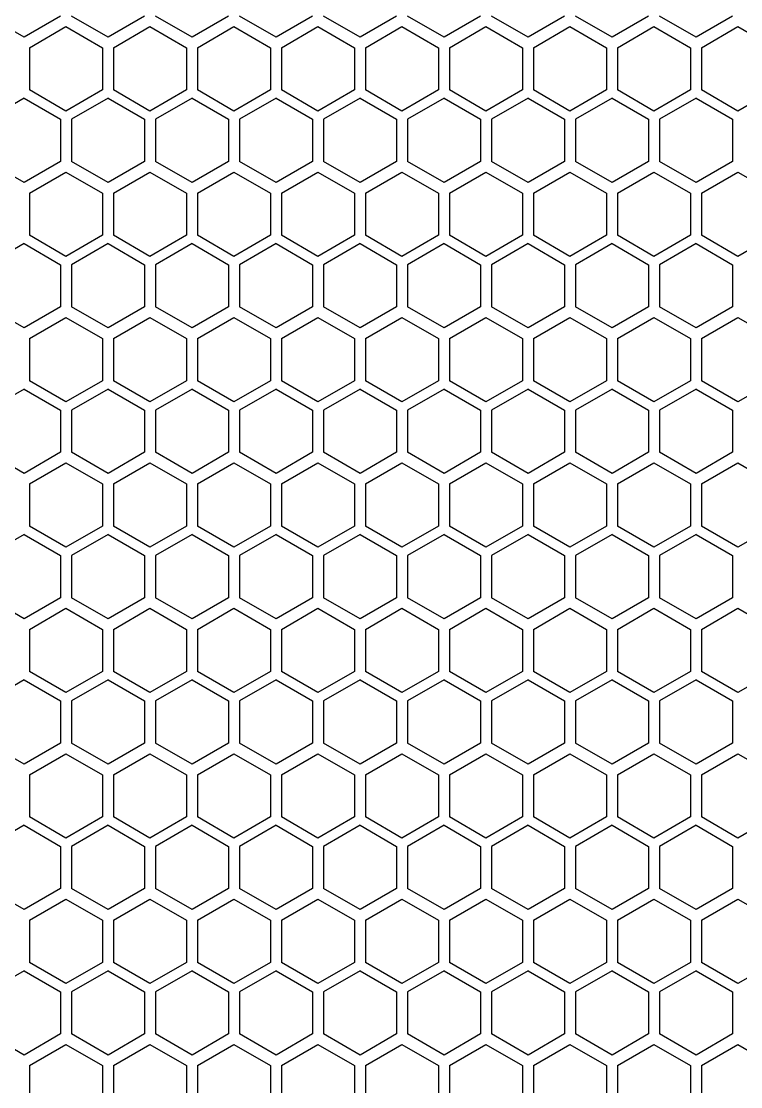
# Model space of a CAD drawing. Header units: millimetres. Extents: x 55614 to 110757, y -66981 to -47484.
# Drawn here: x 89153.6 to 89232.4, y -55960.5 to -55843.8 of the extents above; entities that cross this region are included whole.
import ezdxf

# ---------------------------------------------------------------- set-up
doc = ezdxf.new("R2010")
doc.units = ezdxf.units.MM
doc.layers.add('4215-0412-2_0', color=7, linetype='Continuous')
doc.layers.add('THICK', color=7, linetype='Continuous', lineweight=0)

# ---------------------------------------------------------------- blocks, each defined once
blk = doc.blocks.new('2-1725')
at = {"layer": '4215-0412-2_0', "color": 7, "linetype": 'Continuous'}
for p, q in [((-17702.58, -71710.23), (-17706.58, -71707.92)), ((-17698.58, -71707.92), (-17702.58, -71710.23)), ((-17693.38, -71710.23), (-17697.38, -71707.92)), ((-17689.38, -71707.92), (-17693.38, -71710.23)), ((-17684.18, -71710.23), (-17688.18, -71707.92)), ((-17680.18, -71707.92), (-17684.18, -71710.23)), ((-17674.98, -71710.23), (-17678.98, -71707.92)), ((-17670.98, -71707.92), (-17674.98, -71710.23)), ((-17665.78, -71710.23), (-17669.78, -71707.92)), ((-17661.78, -71707.92), (-17665.78, -71710.23)), ((-17656.58, -71710.23), (-17660.58, -71707.92)), ((-17652.58, -71707.92), (-17656.58, -71710.23)), ((-17647.38, -71710.23), (-17651.38, -71707.92)), ((-17643.38, -71707.92), (-17647.38, -71710.23)), ((-17638.18, -71710.23), (-17642.18, -71707.92)), ((-17634.18, -71707.92), (-17638.18, -71710.23)), ((-17628.98, -71710.23), (-17632.98, -71707.92)), ((-17624.98, -71707.92), (-17628.98, -71710.23)), ((-17702, -71711.39), (-17698, -71709.08)), ((-17698, -71709.08), (-17694, -71711.39)), ((-17692.8, -71711.39), (-17688.8, -71709.08)), ((-17688.8, -71709.08), (-17684.8, -71711.39)), ((-17683.6, -71711.39), (-17679.6, -71709.08)), ((-17679.6, -71709.08), (-17675.6, -71711.39)), ((-17674.4, -71711.39), (-17670.4, -71709.08)), ((-17670.4, -71709.08), (-17666.4, -71711.39)), ((-17665.2, -71711.39), (-17661.2, -71709.08)), ((-17661.2, -71709.08), (-17657.2, -71711.39)), ((-17656, -71711.39), (-17652, -71709.08)), ((-17652, -71709.08), (-17648, -71711.39)), ((-17646.8, -71711.39), (-17642.8, -71709.08)), ((-17642.8, -71709.08), (-17638.8, -71711.39)), ((-17637.6, -71711.39), (-17633.6, -71709.08)), ((-17633.6, -71709.08), (-17629.6, -71711.39)), ((-17628.4, -71711.39), (-17624.4, -71709.08)), ((-17624.4, -71709.08), (-17620.4, -71711.39)), ((-17702, -71711.39), (-17702, -71716.01)), ((-17694, -71711.39), (-17694, -71716.01)), ((-17692.8, -71711.39), (-17692.8, -71716.01)), ((-17684.8, -71711.39), (-17684.8, -71716.01)), ((-17683.6, -71711.39), (-17683.6, -71716.01)), ((-17675.6, -71711.39), (-17675.6, -71716.01)), ((-17674.4, -71711.39), (-17674.4, -71716.01)), ((-17666.4, -71711.39), (-17666.4, -71716.01)), ((-17665.2, -71711.39), (-17665.2, -71716.01)), ((-17657.2, -71711.39), (-17657.2, -71716.01)), ((-17656, -71711.39), (-17656, -71716.01)), ((-17648, -71711.39), (-17648, -71716.01)), ((-17646.8, -71711.39), (-17646.8, -71716.01)), ((-17638.8, -71711.39), (-17638.8, -71716.01)), ((-17637.6, -71711.39), (-17637.6, -71716.01)), ((-17629.6, -71711.39), (-17629.6, -71716.01)), ((-17628.4, -71711.39), (-17628.4, -71716.01)), ((-17698, -71718.32), (-17702, -71716.01)), ((-17694, -71716.01), (-17698, -71718.32)), ((-17688.8, -71718.32), (-17692.8, -71716.01)), ((-17684.8, -71716.01), (-17688.8, -71718.32)), ((-17679.6, -71718.32), (-17683.6, -71716.01)), ((-17675.6, -71716.01), (-17679.6, -71718.32)), ((-17670.4, -71718.32), (-17674.4, -71716.01)), ((-17666.4, -71716.01), (-17670.4, -71718.32)), ((-17661.2, -71718.32), (-17665.2, -71716.01)), ((-17657.2, -71716.01), (-17661.2, -71718.32)), ((-17652, -71718.32), (-17656, -71716.01)), ((-17648, -71716.01), (-17652, -71718.32)), ((-17642.8, -71718.32), (-17646.8, -71716.01)), ((-17638.8, -71716.01), (-17642.8, -71718.32)), ((-17633.6, -71718.32), (-17637.6, -71716.01)), ((-17629.6, -71716.01), (-17633.6, -71718.32)), ((-17624.4, -71718.32), (-17628.4, -71716.01)), ((-17620.4, -71716.01), (-17624.4, -71718.32)), ((-17702.58, -71716.92), (-17706.58, -71719.23)), ((-17702.58, -71716.92), (-17698.58, -71719.23)), ((-17693.38, -71716.92), (-17697.38, -71719.23)), ((-17693.38, -71716.92), (-17689.38, -71719.23)), ((-17684.18, -71716.92), (-17688.18, -71719.23)), ((-17684.18, -71716.92), (-17680.18, -71719.23)), ((-17674.98, -71716.92), (-17678.98, -71719.23)), ((-17674.98, -71716.92), (-17670.98, -71719.23)), ((-17665.78, -71716.92), (-17669.78, -71719.23)), ((-17665.78, -71716.92), (-17661.78, -71719.23)), ((-17656.58, -71716.92), (-17660.58, -71719.23)), ((-17656.58, -71716.92), (-17652.58, -71719.23)), ((-17647.38, -71716.92), (-17651.38, -71719.23)), ((-17647.38, -71716.92), (-17643.38, -71719.23)), ((-17638.18, -71716.92), (-17642.18, -71719.23)), ((-17638.18, -71716.92), (-17634.18, -71719.23)), ((-17628.98, -71716.92), (-17632.98, -71719.23)), ((-17628.98, -71716.92), (-17624.98, -71719.23)), ((-17698.58, -71719.23), (-17698.58, -71723.85)), ((-17697.38, -71719.23), (-17697.38, -71723.85)), ((-17689.38, -71719.23), (-17689.38, -71723.85)), ((-17688.18, -71719.23), (-17688.18, -71723.85)), ((-17680.18, -71719.23), (-17680.18, -71723.85)), ((-17678.98, -71719.23), (-17678.98, -71723.85)), ((-17670.98, -71719.23), (-17670.98, -71723.85)), ((-17669.78, -71719.23), (-17669.78, -71723.85)), ((-17661.78, -71719.23), (-17661.78, -71723.85)), ((-17660.58, -71719.23), (-17660.58, -71723.85)), ((-17652.58, -71719.23), (-17652.58, -71723.85)), ((-17651.38, -71719.23), (-17651.38, -71723.85)), ((-17643.38, -71719.23), (-17643.38, -71723.85)), ((-17642.18, -71719.23), (-17642.18, -71723.85)), ((-17634.18, -71719.23), (-17634.18, -71723.85)), ((-17632.98, -71719.23), (-17632.98, -71723.85)), ((-17624.98, -71719.23), (-17624.98, -71723.85)), ((-17702.58, -71726.16), (-17706.58, -71723.85)), ((-17698.58, -71723.85), (-17702.58, -71726.16)), ((-17693.38, -71726.16), (-17697.38, -71723.85)), ((-17689.38, -71723.85), (-17693.38, -71726.16)), ((-17684.18, -71726.16), (-17688.18, -71723.85)), ((-17680.18, -71723.85), (-17684.18, -71726.16)), ((-17674.98, -71726.16), (-17678.98, -71723.85)), ((-17670.98, -71723.85), (-17674.98, -71726.16)), ((-17665.78, -71726.16), (-17669.78, -71723.85)), ((-17661.78, -71723.85), (-17665.78, -71726.16)), ((-17656.58, -71726.16), (-17660.58, -71723.85)), ((-17652.58, -71723.85), (-17656.58, -71726.16)), ((-17647.38, -71726.16), (-17651.38, -71723.85)), ((-17643.38, -71723.85), (-17647.38, -71726.16)), ((-17638.18, -71726.16), (-17642.18, -71723.85)), ((-17634.18, -71723.85), (-17638.18, -71726.16)), ((-17628.98, -71726.16), (-17632.98, -71723.85)), ((-17624.98, -71723.85), (-17628.98, -71726.16)), ((-17702, -71727.32), (-17698, -71725.01)), ((-17698, -71725.01), (-17694, -71727.32)), ((-17692.8, -71727.32), (-17688.8, -71725.01)), ((-17688.8, -71725.01), (-17684.8, -71727.32)), ((-17683.6, -71727.32), (-17679.6, -71725.01)), ((-17679.6, -71725.01), (-17675.6, -71727.32)), ((-17674.4, -71727.32), (-17670.4, -71725.01)), ((-17670.4, -71725.01), (-17666.4, -71727.32)), ((-17665.2, -71727.32), (-17661.2, -71725.01)), ((-17661.2, -71725.01), (-17657.2, -71727.32)), ((-17656, -71727.32), (-17652, -71725.01)), ((-17652, -71725.01), (-17648, -71727.32)), ((-17646.8, -71727.32), (-17642.8, -71725.01)), ((-17642.8, -71725.01), (-17638.8, -71727.32)), ((-17637.6, -71727.32), (-17633.6, -71725.01)), ((-17633.6, -71725.01), (-17629.6, -71727.32)), ((-17628.4, -71727.32), (-17624.4, -71725.01)), ((-17624.4, -71725.01), (-17620.4, -71727.32)), ((-17702, -71727.32), (-17702, -71731.94)), ((-17694, -71727.32), (-17694, -71731.94)), ((-17692.8, -71727.32), (-17692.8, -71731.94)), ((-17684.8, -71727.32), (-17684.8, -71731.94)), ((-17683.6, -71727.32), (-17683.6, -71731.94)), ((-17675.6, -71727.32), (-17675.6, -71731.94)), ((-17674.4, -71727.32), (-17674.4, -71731.94)), ((-17666.4, -71727.32), (-17666.4, -71731.94)), ((-17665.2, -71727.32), (-17665.2, -71731.94)), ((-17657.2, -71727.32), (-17657.2, -71731.94)), ((-17656, -71727.32), (-17656, -71731.94)), ((-17648, -71727.32), (-17648, -71731.94)), ((-17646.8, -71727.32), (-17646.8, -71731.94)), ((-17638.8, -71727.32), (-17638.8, -71731.94)), ((-17637.6, -71727.32), (-17637.6, -71731.94)), ((-17629.6, -71727.32), (-17629.6, -71731.94)), ((-17628.4, -71727.32), (-17628.4, -71731.94)), ((-17698, -71734.25), (-17702, -71731.94)), ((-17694, -71731.94), (-17698, -71734.25)), ((-17688.8, -71734.25), (-17692.8, -71731.94)), ((-17684.8, -71731.94), (-17688.8, -71734.25)), ((-17679.6, -71734.25), (-17683.6, -71731.94)), ((-17675.6, -71731.94), (-17679.6, -71734.25)), ((-17670.4, -71734.25), (-17674.4, -71731.94)), ((-17666.4, -71731.94), (-17670.4, -71734.25)), ((-17661.2, -71734.25), (-17665.2, -71731.94)), ((-17657.2, -71731.94), (-17661.2, -71734.25)), ((-17652, -71734.25), (-17656, -71731.94)), ((-17648, -71731.94), (-17652, -71734.25)), ((-17642.8, -71734.25), (-17646.8, -71731.94)), ((-17638.8, -71731.94), (-17642.8, -71734.25)), ((-17633.6, -71734.25), (-17637.6, -71731.94)), ((-17629.6, -71731.94), (-17633.6, -71734.25)), ((-17624.4, -71734.25), (-17628.4, -71731.94)), ((-17620.4, -71731.94), (-17624.4, -71734.25)), ((-17702.58, -71732.85), (-17706.58, -71735.16)), ((-17702.58, -71732.85), (-17698.58, -71735.16)), ((-17693.38, -71732.85), (-17697.38, -71735.16)), ((-17693.38, -71732.85), (-17689.38, -71735.16)), ((-17684.18, -71732.85), (-17688.18, -71735.16)), ((-17684.18, -71732.85), (-17680.18, -71735.16)), ((-17674.98, -71732.85), (-17678.98, -71735.16)), ((-17674.98, -71732.85), (-17670.98, -71735.16)), ((-17665.78, -71732.85), (-17669.78, -71735.16)), ((-17665.78, -71732.85), (-17661.78, -71735.16)), ((-17656.58, -71732.85), (-17660.58, -71735.16)), ((-17656.58, -71732.85), (-17652.58, -71735.16)), ((-17647.38, -71732.85), (-17651.38, -71735.16)), ((-17647.38, -71732.85), (-17643.38, -71735.16)), ((-17638.18, -71732.85), (-17642.18, -71735.16)), ((-17638.18, -71732.85), (-17634.18, -71735.16)), ((-17628.98, -71732.85), (-17632.98, -71735.16)), ((-17628.98, -71732.85), (-17624.98, -71735.16)), ((-17698.58, -71735.16), (-17698.58, -71739.78)), ((-17697.38, -71735.16), (-17697.38, -71739.78)), ((-17689.38, -71735.16), (-17689.38, -71739.78)), ((-17688.18, -71735.16), (-17688.18, -71739.78)), ((-17680.18, -71735.16), (-17680.18, -71739.78)), ((-17678.98, -71735.16), (-17678.98, -71739.78)), ((-17670.98, -71735.16), (-17670.98, -71739.78)), ((-17669.78, -71735.16), (-17669.78, -71739.78)), ((-17661.78, -71735.16), (-17661.78, -71739.78)), ((-17660.58, -71735.16), (-17660.58, -71739.78)), ((-17652.58, -71735.16), (-17652.58, -71739.78)), ((-17651.38, -71735.16), (-17651.38, -71739.78)), ((-17643.38, -71735.16), (-17643.38, -71739.78)), ((-17642.18, -71735.16), (-17642.18, -71739.78)), ((-17634.18, -71735.16), (-17634.18, -71739.78)), ((-17632.98, -71735.16), (-17632.98, -71739.78)), ((-17624.98, -71735.16), (-17624.98, -71739.78)), ((-17702.58, -71742.09), (-17706.58, -71739.78)), ((-17698.58, -71739.78), (-17702.58, -71742.09)), ((-17693.38, -71742.09), (-17697.38, -71739.78)), ((-17689.38, -71739.78), (-17693.38, -71742.09)), ((-17684.18, -71742.09), (-17688.18, -71739.78)), ((-17680.18, -71739.78), (-17684.18, -71742.09)), ((-17674.98, -71742.09), (-17678.98, -71739.78)), ((-17670.98, -71739.78), (-17674.98, -71742.09)), ((-17665.78, -71742.09), (-17669.78, -71739.78)), ((-17661.78, -71739.78), (-17665.78, -71742.09)), ((-17656.58, -71742.09), (-17660.58, -71739.78)), ((-17652.58, -71739.78), (-17656.58, -71742.09)), ((-17647.38, -71742.09), (-17651.38, -71739.78)), ((-17643.38, -71739.78), (-17647.38, -71742.09)), ((-17638.18, -71742.09), (-17642.18, -71739.78)), ((-17634.18, -71739.78), (-17638.18, -71742.09)), ((-17628.98, -71742.09), (-17632.98, -71739.78)), ((-17624.98, -71739.78), (-17628.98, -71742.09)), ((-17702, -71743.25), (-17698, -71740.94)), ((-17698, -71740.94), (-17694, -71743.25)), ((-17692.8, -71743.25), (-17688.8, -71740.94)), ((-17688.8, -71740.94), (-17684.8, -71743.25)), ((-17683.6, -71743.25), (-17679.6, -71740.94)), ((-17679.6, -71740.94), (-17675.6, -71743.25)), ((-17674.4, -71743.25), (-17670.4, -71740.94)), ((-17670.4, -71740.94), (-17666.4, -71743.25)), ((-17665.2, -71743.25), (-17661.2, -71740.94)), ((-17661.2, -71740.94), (-17657.2, -71743.25)), ((-17656, -71743.25), (-17652, -71740.94)), ((-17652, -71740.94), (-17648, -71743.25)), ((-17646.8, -71743.25), (-17642.8, -71740.94)), ((-17642.8, -71740.94), (-17638.8, -71743.25)), ((-17637.6, -71743.25), (-17633.6, -71740.94)), ((-17633.6, -71740.94), (-17629.6, -71743.25)), ((-17628.4, -71743.25), (-17624.4, -71740.94)), ((-17624.4, -71740.94), (-17620.4, -71743.25)), ((-17702, -71743.25), (-17702, -71747.87)), ((-17694, -71743.25), (-17694, -71747.87)), ((-17692.8, -71743.25), (-17692.8, -71747.87)), ((-17684.8, -71743.25), (-17684.8, -71747.87)), ((-17683.6, -71743.25), (-17683.6, -71747.87)), ((-17675.6, -71743.25), (-17675.6, -71747.87)), ((-17674.4, -71743.25), (-17674.4, -71747.87)), ((-17666.4, -71743.25), (-17666.4, -71747.87)), ((-17665.2, -71743.25), (-17665.2, -71747.87)), ((-17657.2, -71743.25), (-17657.2, -71747.87)), ((-17656, -71743.25), (-17656, -71747.87)), ((-17648, -71743.25), (-17648, -71747.87)), ((-17646.8, -71743.25), (-17646.8, -71747.87)), ((-17638.8, -71743.25), (-17638.8, -71747.87)), ((-17637.6, -71743.25), (-17637.6, -71747.87)), ((-17629.6, -71743.25), (-17629.6, -71747.87)), ((-17628.4, -71743.25), (-17628.4, -71747.87)), ((-17698, -71750.18), (-17702, -71747.87)), ((-17694, -71747.87), (-17698, -71750.18)), ((-17688.8, -71750.18), (-17692.8, -71747.87)), ((-17684.8, -71747.87), (-17688.8, -71750.18)), ((-17679.6, -71750.18), (-17683.6, -71747.87)), ((-17675.6, -71747.87), (-17679.6, -71750.18)), ((-17670.4, -71750.18), (-17674.4, -71747.87)), ((-17666.4, -71747.87), (-17670.4, -71750.18)), ((-17661.2, -71750.18), (-17665.2, -71747.87)), ((-17657.2, -71747.87), (-17661.2, -71750.18)), ((-17652, -71750.18), (-17656, -71747.87)), ((-17648, -71747.87), (-17652, -71750.18)), ((-17642.8, -71750.18), (-17646.8, -71747.87)), ((-17638.8, -71747.87), (-17642.8, -71750.18)), ((-17633.6, -71750.18), (-17637.6, -71747.87)), ((-17629.6, -71747.87), (-17633.6, -71750.18)), ((-17624.4, -71750.18), (-17628.4, -71747.87)), ((-17620.4, -71747.87), (-17624.4, -71750.18)), ((-17702.58, -71748.78), (-17706.58, -71751.09)), ((-17702.58, -71748.78), (-17698.58, -71751.09)), ((-17693.38, -71748.78), (-17697.38, -71751.09)), ((-17693.38, -71748.78), (-17689.38, -71751.09)), ((-17684.18, -71748.78), (-17688.18, -71751.09)), ((-17684.18, -71748.78), (-17680.18, -71751.09)), ((-17674.98, -71748.78), (-17678.98, -71751.09)), ((-17674.98, -71748.78), (-17670.98, -71751.09)), ((-17665.78, -71748.78), (-17669.78, -71751.09)), ((-17665.78, -71748.78), (-17661.78, -71751.09)), ((-17656.58, -71748.78), (-17660.58, -71751.09)), ((-17656.58, -71748.78), (-17652.58, -71751.09)), ((-17647.38, -71748.78), (-17651.38, -71751.09)), ((-17647.38, -71748.78), (-17643.38, -71751.09)), ((-17638.18, -71748.78), (-17642.18, -71751.09)), ((-17638.18, -71748.78), (-17634.18, -71751.09)), ((-17628.98, -71748.78), (-17632.98, -71751.09)), ((-17628.98, -71748.78), (-17624.98, -71751.09)), ((-17698.58, -71751.09), (-17698.58, -71755.71)), ((-17697.38, -71751.09), (-17697.38, -71755.71)), ((-17689.38, -71751.09), (-17689.38, -71755.71)), ((-17688.18, -71751.09), (-17688.18, -71755.71)), ((-17680.18, -71751.09), (-17680.18, -71755.71)), ((-17678.98, -71751.09), (-17678.98, -71755.71)), ((-17670.98, -71751.09), (-17670.98, -71755.71)), ((-17669.78, -71751.09), (-17669.78, -71755.71)), ((-17661.78, -71751.09), (-17661.78, -71755.71)), ((-17660.58, -71751.09), (-17660.58, -71755.71)), ((-17652.58, -71751.09), (-17652.58, -71755.71)), ((-17651.38, -71751.09), (-17651.38, -71755.71)), ((-17643.38, -71751.09), (-17643.38, -71755.71)), ((-17642.18, -71751.09), (-17642.18, -71755.71)), ((-17634.18, -71751.09), (-17634.18, -71755.71)), ((-17632.98, -71751.09), (-17632.98, -71755.71)), ((-17624.98, -71751.09), (-17624.98, -71755.71)), ((-17702.58, -71758.02), (-17706.58, -71755.71)), ((-17698.58, -71755.71), (-17702.58, -71758.02)), ((-17693.38, -71758.02), (-17697.38, -71755.71)), ((-17689.38, -71755.71), (-17693.38, -71758.02)), ((-17684.18, -71758.02), (-17688.18, -71755.71)), ((-17680.18, -71755.71), (-17684.18, -71758.02)), ((-17674.98, -71758.02), (-17678.98, -71755.71)), ((-17670.98, -71755.71), (-17674.98, -71758.02)), ((-17665.78, -71758.02), (-17669.78, -71755.71)), ((-17661.78, -71755.71), (-17665.78, -71758.02)), ((-17656.58, -71758.02), (-17660.58, -71755.71)), ((-17652.58, -71755.71), (-17656.58, -71758.02)), ((-17647.38, -71758.02), (-17651.38, -71755.71)), ((-17643.38, -71755.71), (-17647.38, -71758.02)), ((-17638.18, -71758.02), (-17642.18, -71755.71)), ((-17634.18, -71755.71), (-17638.18, -71758.02)), ((-17628.98, -71758.02), (-17632.98, -71755.71)), ((-17624.98, -71755.71), (-17628.98, -71758.02)), ((-17702, -71759.18), (-17698, -71756.87)), ((-17698, -71756.87), (-17694, -71759.18)), ((-17692.8, -71759.18), (-17688.8, -71756.87)), ((-17688.8, -71756.87), (-17684.8, -71759.18)), ((-17683.6, -71759.18), (-17679.6, -71756.87)), ((-17679.6, -71756.87), (-17675.6, -71759.18)), ((-17674.4, -71759.18), (-17670.4, -71756.87)), ((-17670.4, -71756.87), (-17666.4, -71759.18)), ((-17665.2, -71759.18), (-17661.2, -71756.87)), ((-17661.2, -71756.87), (-17657.2, -71759.18)), ((-17656, -71759.18), (-17652, -71756.87)), ((-17652, -71756.87), (-17648, -71759.18)), ((-17646.8, -71759.18), (-17642.8, -71756.87)), ((-17642.8, -71756.87), (-17638.8, -71759.18)), ((-17637.6, -71759.18), (-17633.6, -71756.87)), ((-17633.6, -71756.87), (-17629.6, -71759.18)), ((-17628.4, -71759.18), (-17624.4, -71756.87)), ((-17624.4, -71756.87), (-17620.4, -71759.18)), ((-17702, -71759.18), (-17702, -71763.8)), ((-17694, -71759.18), (-17694, -71763.8)), ((-17692.8, -71759.18), (-17692.8, -71763.8)), ((-17684.8, -71759.18), (-17684.8, -71763.8)), ((-17683.6, -71759.18), (-17683.6, -71763.8)), ((-17675.6, -71759.18), (-17675.6, -71763.8)), ((-17674.4, -71759.18), (-17674.4, -71763.8)), ((-17666.4, -71759.18), (-17666.4, -71763.8)), ((-17665.2, -71759.18), (-17665.2, -71763.8)), ((-17657.2, -71759.18), (-17657.2, -71763.8)), ((-17656, -71759.18), (-17656, -71763.8)), ((-17648, -71759.18), (-17648, -71763.8)), ((-17646.8, -71759.18), (-17646.8, -71763.8)), ((-17638.8, -71759.18), (-17638.8, -71763.8)), ((-17637.6, -71759.18), (-17637.6, -71763.8)), ((-17629.6, -71759.18), (-17629.6, -71763.8)), ((-17628.4, -71759.18), (-17628.4, -71763.8)), ((-17698, -71766.11), (-17702, -71763.8)), ((-17694, -71763.8), (-17698, -71766.11)), ((-17688.8, -71766.11), (-17692.8, -71763.8)), ((-17684.8, -71763.8), (-17688.8, -71766.11)), ((-17679.6, -71766.11), (-17683.6, -71763.8)), ((-17675.6, -71763.8), (-17679.6, -71766.11)), ((-17670.4, -71766.11), (-17674.4, -71763.8)), ((-17666.4, -71763.8), (-17670.4, -71766.11)), ((-17661.2, -71766.11), (-17665.2, -71763.8)), ((-17657.2, -71763.8), (-17661.2, -71766.11)), ((-17652, -71766.11), (-17656, -71763.8)), ((-17648, -71763.8), (-17652, -71766.11)), ((-17642.8, -71766.11), (-17646.8, -71763.8)), ((-17638.8, -71763.8), (-17642.8, -71766.11)), ((-17633.6, -71766.11), (-17637.6, -71763.8)), ((-17629.6, -71763.8), (-17633.6, -71766.11)), ((-17624.4, -71766.11), (-17628.4, -71763.8)), ((-17620.4, -71763.8), (-17624.4, -71766.11)), ((-17702.58, -71764.71), (-17706.58, -71767.02)), ((-17702.58, -71764.71), (-17698.58, -71767.02)), ((-17693.38, -71764.71), (-17697.38, -71767.02)), ((-17693.38, -71764.71), (-17689.38, -71767.02)), ((-17684.18, -71764.71), (-17688.18, -71767.02)), ((-17684.18, -71764.71), (-17680.18, -71767.02)), ((-17674.98, -71764.71), (-17678.98, -71767.02)), ((-17674.98, -71764.71), (-17670.98, -71767.02)), ((-17665.78, -71764.71), (-17669.78, -71767.02)), ((-17665.78, -71764.71), (-17661.78, -71767.02)), ((-17656.58, -71764.71), (-17660.58, -71767.02)), ((-17656.58, -71764.71), (-17652.58, -71767.02)), ((-17647.38, -71764.71), (-17651.38, -71767.02)), ((-17647.38, -71764.71), (-17643.38, -71767.02)), ((-17638.18, -71764.71), (-17642.18, -71767.02)), ((-17638.18, -71764.71), (-17634.18, -71767.02)), ((-17628.98, -71764.71), (-17632.98, -71767.02)), ((-17628.98, -71764.71), (-17624.98, -71767.02)), ((-17698.58, -71767.02), (-17698.58, -71771.64)), ((-17697.38, -71767.02), (-17697.38, -71771.64)), ((-17689.38, -71767.02), (-17689.38, -71771.64)), ((-17688.18, -71767.02), (-17688.18, -71771.64)), ((-17680.18, -71767.02), (-17680.18, -71771.64)), ((-17678.98, -71767.02), (-17678.98, -71771.64)), ((-17670.98, -71767.02), (-17670.98, -71771.64)), ((-17669.78, -71767.02), (-17669.78, -71771.64)), ((-17661.78, -71767.02), (-17661.78, -71771.64)), ((-17660.58, -71767.02), (-17660.58, -71771.64)), ((-17652.58, -71767.02), (-17652.58, -71771.64)), ((-17651.38, -71767.02), (-17651.38, -71771.64)), ((-17643.38, -71767.02), (-17643.38, -71771.64)), ((-17642.18, -71767.02), (-17642.18, -71771.64)), ((-17634.18, -71767.02), (-17634.18, -71771.64)), ((-17632.98, -71767.02), (-17632.98, -71771.64)), ((-17624.98, -71767.02), (-17624.98, -71771.64)), ((-17702.58, -71773.95), (-17706.58, -71771.64)), ((-17698.58, -71771.64), (-17702.58, -71773.95)), ((-17693.38, -71773.95), (-17697.38, -71771.64)), ((-17689.38, -71771.64), (-17693.38, -71773.95)), ((-17684.18, -71773.95), (-17688.18, -71771.64)), ((-17680.18, -71771.64), (-17684.18, -71773.95)), ((-17674.98, -71773.95), (-17678.98, -71771.64)), ((-17670.98, -71771.64), (-17674.98, -71773.95)), ((-17665.78, -71773.95), (-17669.78, -71771.64)), ((-17661.78, -71771.64), (-17665.78, -71773.95)), ((-17656.58, -71773.95), (-17660.58, -71771.64)), ((-17652.58, -71771.64), (-17656.58, -71773.95)), ((-17647.38, -71773.95), (-17651.38, -71771.64)), ((-17643.38, -71771.64), (-17647.38, -71773.95)), ((-17638.18, -71773.95), (-17642.18, -71771.64)), ((-17634.18, -71771.64), (-17638.18, -71773.95)), ((-17628.98, -71773.95), (-17632.98, -71771.64)), ((-17624.98, -71771.64), (-17628.98, -71773.95)), ((-17702, -71775.11), (-17698, -71772.8)), ((-17698, -71772.8), (-17694, -71775.11)), ((-17692.8, -71775.11), (-17688.8, -71772.8)), ((-17688.8, -71772.8), (-17684.8, -71775.11)), ((-17683.6, -71775.11), (-17679.6, -71772.8)), ((-17679.6, -71772.8), (-17675.6, -71775.11)), ((-17674.4, -71775.11), (-17670.4, -71772.8)), ((-17670.4, -71772.8), (-17666.4, -71775.11)), ((-17665.2, -71775.11), (-17661.2, -71772.8)), ((-17661.2, -71772.8), (-17657.2, -71775.11)), ((-17656, -71775.11), (-17652, -71772.8)), ((-17652, -71772.8), (-17648, -71775.11)), ((-17646.8, -71775.11), (-17642.8, -71772.8)), ((-17642.8, -71772.8), (-17638.8, -71775.11)), ((-17637.6, -71775.11), (-17633.6, -71772.8)), ((-17633.6, -71772.8), (-17629.6, -71775.11)), ((-17628.4, -71775.11), (-17624.4, -71772.8)), ((-17624.4, -71772.8), (-17620.4, -71775.11)), ((-17702, -71775.11), (-17702, -71779.73)), ((-17694, -71775.11), (-17694, -71779.73)), ((-17692.8, -71775.11), (-17692.8, -71779.73)), ((-17684.8, -71775.11), (-17684.8, -71779.73)), ((-17683.6, -71775.11), (-17683.6, -71779.73)), ((-17675.6, -71775.11), (-17675.6, -71779.73)), ((-17674.4, -71775.11), (-17674.4, -71779.73)), ((-17666.4, -71775.11), (-17666.4, -71779.73)), ((-17665.2, -71775.11), (-17665.2, -71779.73)), ((-17657.2, -71775.11), (-17657.2, -71779.73)), ((-17656, -71775.11), (-17656, -71779.73)), ((-17648, -71775.11), (-17648, -71779.73)), ((-17646.8, -71775.11), (-17646.8, -71779.73)), ((-17638.8, -71775.11), (-17638.8, -71779.73)), ((-17637.6, -71775.11), (-17637.6, -71779.73)), ((-17629.6, -71775.11), (-17629.6, -71779.73)), ((-17628.4, -71775.11), (-17628.4, -71779.73)), ((-17698, -71782.04), (-17702, -71779.73)), ((-17694, -71779.73), (-17698, -71782.04)), ((-17688.8, -71782.04), (-17692.8, -71779.73)), ((-17684.8, -71779.73), (-17688.8, -71782.04)), ((-17679.6, -71782.04), (-17683.6, -71779.73)), ((-17675.6, -71779.73), (-17679.6, -71782.04)), ((-17670.4, -71782.04), (-17674.4, -71779.73)), ((-17666.4, -71779.73), (-17670.4, -71782.04)), ((-17661.2, -71782.04), (-17665.2, -71779.73)), ((-17657.2, -71779.73), (-17661.2, -71782.04)), ((-17652, -71782.04), (-17656, -71779.73)), ((-17648, -71779.73), (-17652, -71782.04)), ((-17642.8, -71782.04), (-17646.8, -71779.73)), ((-17638.8, -71779.73), (-17642.8, -71782.04)), ((-17633.6, -71782.04), (-17637.6, -71779.73)), ((-17629.6, -71779.73), (-17633.6, -71782.04)), ((-17624.4, -71782.04), (-17628.4, -71779.73)), ((-17620.4, -71779.73), (-17624.4, -71782.04)), ((-17702.58, -71780.64), (-17706.58, -71782.95)), ((-17702.58, -71780.64), (-17698.58, -71782.95)), ((-17693.38, -71780.64), (-17697.38, -71782.95)), ((-17693.38, -71780.64), (-17689.38, -71782.95)), ((-17684.18, -71780.64), (-17688.18, -71782.95)), ((-17684.18, -71780.64), (-17680.18, -71782.95)), ((-17674.98, -71780.64), (-17678.98, -71782.95)), ((-17674.98, -71780.64), (-17670.98, -71782.95)), ((-17665.78, -71780.64), (-17669.78, -71782.95)), ((-17665.78, -71780.64), (-17661.78, -71782.95)), ((-17656.58, -71780.64), (-17660.58, -71782.95)), ((-17656.58, -71780.64), (-17652.58, -71782.95)), ((-17647.38, -71780.64), (-17651.38, -71782.95)), ((-17647.38, -71780.64), (-17643.38, -71782.95)), ((-17638.18, -71780.64), (-17642.18, -71782.95)), ((-17638.18, -71780.64), (-17634.18, -71782.95)), ((-17628.98, -71780.64), (-17632.98, -71782.95)), ((-17628.98, -71780.64), (-17624.98, -71782.95)), ((-17698.58, -71782.95), (-17698.58, -71787.57)), ((-17697.38, -71782.95), (-17697.38, -71787.57)), ((-17689.38, -71782.95), (-17689.38, -71787.57)), ((-17688.18, -71782.95), (-17688.18, -71787.57)), ((-17680.18, -71782.95), (-17680.18, -71787.57)), ((-17678.98, -71782.95), (-17678.98, -71787.57)), ((-17670.98, -71782.95), (-17670.98, -71787.57)), ((-17669.78, -71782.95), (-17669.78, -71787.57)), ((-17661.78, -71782.95), (-17661.78, -71787.57)), ((-17660.58, -71782.95), (-17660.58, -71787.57)), ((-17652.58, -71782.95), (-17652.58, -71787.57)), ((-17651.38, -71782.95), (-17651.38, -71787.57)), ((-17643.38, -71782.95), (-17643.38, -71787.57)), ((-17642.18, -71782.95), (-17642.18, -71787.57)), ((-17634.18, -71782.95), (-17634.18, -71787.57)), ((-17632.98, -71782.95), (-17632.98, -71787.57)), ((-17624.98, -71782.95), (-17624.98, -71787.57)), ((-17702.58, -71789.88), (-17706.58, -71787.57)), ((-17698.58, -71787.57), (-17702.58, -71789.88)), ((-17693.38, -71789.88), (-17697.38, -71787.57)), ((-17689.38, -71787.57), (-17693.38, -71789.88)), ((-17684.18, -71789.88), (-17688.18, -71787.57)), ((-17680.18, -71787.57), (-17684.18, -71789.88)), ((-17674.98, -71789.88), (-17678.98, -71787.57)), ((-17670.98, -71787.57), (-17674.98, -71789.88)), ((-17665.78, -71789.88), (-17669.78, -71787.57)), ((-17661.78, -71787.57), (-17665.78, -71789.88)), ((-17656.58, -71789.88), (-17660.58, -71787.57)), ((-17652.58, -71787.57), (-17656.58, -71789.88)), ((-17647.38, -71789.88), (-17651.38, -71787.57)), ((-17643.38, -71787.57), (-17647.38, -71789.88)), ((-17638.18, -71789.88), (-17642.18, -71787.57)), ((-17634.18, -71787.57), (-17638.18, -71789.88)), ((-17628.98, -71789.88), (-17632.98, -71787.57)), ((-17624.98, -71787.57), (-17628.98, -71789.88)), ((-17702, -71791.04), (-17698, -71788.73)), ((-17698, -71788.73), (-17694, -71791.04)), ((-17692.8, -71791.04), (-17688.8, -71788.73)), ((-17688.8, -71788.73), (-17684.8, -71791.04)), ((-17683.6, -71791.04), (-17679.6, -71788.73)), ((-17679.6, -71788.73), (-17675.6, -71791.04)), ((-17674.4, -71791.04), (-17670.4, -71788.73)), ((-17670.4, -71788.73), (-17666.4, -71791.04)), ((-17665.2, -71791.04), (-17661.2, -71788.73)), ((-17661.2, -71788.73), (-17657.2, -71791.04)), ((-17656, -71791.04), (-17652, -71788.73)), ((-17652, -71788.73), (-17648, -71791.04)), ((-17646.8, -71791.04), (-17642.8, -71788.73)), ((-17642.8, -71788.73), (-17638.8, -71791.04)), ((-17637.6, -71791.04), (-17633.6, -71788.73)), ((-17633.6, -71788.73), (-17629.6, -71791.04)), ((-17628.4, -71791.04), (-17624.4, -71788.73)), ((-17624.4, -71788.73), (-17620.4, -71791.04)), ((-17702, -71791.04), (-17702, -71795.66)), ((-17694, -71791.04), (-17694, -71795.66)), ((-17692.8, -71791.04), (-17692.8, -71795.66)), ((-17684.8, -71791.04), (-17684.8, -71795.66)), ((-17683.6, -71791.04), (-17683.6, -71795.66)), ((-17675.6, -71791.04), (-17675.6, -71795.66)), ((-17674.4, -71791.04), (-17674.4, -71795.66)), ((-17666.4, -71791.04), (-17666.4, -71795.66)), ((-17665.2, -71791.04), (-17665.2, -71795.66)), ((-17657.2, -71791.04), (-17657.2, -71795.66)), ((-17656, -71791.04), (-17656, -71795.66)), ((-17648, -71791.04), (-17648, -71795.66)), ((-17646.8, -71791.04), (-17646.8, -71795.66)), ((-17638.8, -71791.04), (-17638.8, -71795.66)), ((-17637.6, -71791.04), (-17637.6, -71795.66)), ((-17629.6, -71791.04), (-17629.6, -71795.66)), ((-17628.4, -71791.04), (-17628.4, -71795.66)), ((-17698, -71797.97), (-17702, -71795.66)), ((-17694, -71795.66), (-17698, -71797.97)), ((-17688.8, -71797.97), (-17692.8, -71795.66)), ((-17684.8, -71795.66), (-17688.8, -71797.97)), ((-17679.6, -71797.97), (-17683.6, -71795.66)), ((-17675.6, -71795.66), (-17679.6, -71797.97)), ((-17670.4, -71797.97), (-17674.4, -71795.66)), ((-17666.4, -71795.66), (-17670.4, -71797.97)), ((-17661.2, -71797.97), (-17665.2, -71795.66)), ((-17657.2, -71795.66), (-17661.2, -71797.97)), ((-17652, -71797.97), (-17656, -71795.66)), ((-17648, -71795.66), (-17652, -71797.97)), ((-17642.8, -71797.97), (-17646.8, -71795.66)), ((-17638.8, -71795.66), (-17642.8, -71797.97)), ((-17633.6, -71797.97), (-17637.6, -71795.66)), ((-17629.6, -71795.66), (-17633.6, -71797.97)), ((-17624.4, -71797.97), (-17628.4, -71795.66)), ((-17620.4, -71795.66), (-17624.4, -71797.97)), ((-17702.58, -71796.57), (-17706.58, -71798.88)), ((-17702.58, -71796.57), (-17698.58, -71798.88)), ((-17693.38, -71796.57), (-17697.38, -71798.88)), ((-17693.38, -71796.57), (-17689.38, -71798.88)), ((-17684.18, -71796.57), (-17688.18, -71798.88)), ((-17684.18, -71796.57), (-17680.18, -71798.88)), ((-17674.98, -71796.57), (-17678.98, -71798.88)), ((-17674.98, -71796.57), (-17670.98, -71798.88)), ((-17665.78, -71796.57), (-17669.78, -71798.88)), ((-17665.78, -71796.57), (-17661.78, -71798.88)), ((-17656.58, -71796.57), (-17660.58, -71798.88)), ((-17656.58, -71796.57), (-17652.58, -71798.88)), ((-17647.38, -71796.57), (-17651.38, -71798.88)), ((-17647.38, -71796.57), (-17643.38, -71798.88)), ((-17638.18, -71796.57), (-17642.18, -71798.88)), ((-17638.18, -71796.57), (-17634.18, -71798.88)), ((-17628.98, -71796.57), (-17632.98, -71798.88)), ((-17628.98, -71796.57), (-17624.98, -71798.88)), ((-17698.58, -71798.88), (-17698.58, -71803.5)), ((-17697.38, -71798.88), (-17697.38, -71803.5)), ((-17689.38, -71798.88), (-17689.38, -71803.5)), ((-17688.18, -71798.88), (-17688.18, -71803.5)), ((-17680.18, -71798.88), (-17680.18, -71803.5)), ((-17678.98, -71798.88), (-17678.98, -71803.5)), ((-17670.98, -71798.88), (-17670.98, -71803.5)), ((-17669.78, -71798.88), (-17669.78, -71803.5)), ((-17661.78, -71798.88), (-17661.78, -71803.5)), ((-17660.58, -71798.88), (-17660.58, -71803.5)), ((-17652.58, -71798.88), (-17652.58, -71803.5)), ((-17651.38, -71798.88), (-17651.38, -71803.5)), ((-17643.38, -71798.88), (-17643.38, -71803.5)), ((-17642.18, -71798.88), (-17642.18, -71803.5)), ((-17634.18, -71798.88), (-17634.18, -71803.5)), ((-17632.98, -71798.88), (-17632.98, -71803.5)), ((-17624.98, -71798.88), (-17624.98, -71803.5)), ((-17702.58, -71805.81), (-17706.58, -71803.5)), ((-17698.58, -71803.5), (-17702.58, -71805.81)), ((-17693.38, -71805.81), (-17697.38, -71803.5)), ((-17689.38, -71803.5), (-17693.38, -71805.81)), ((-17684.18, -71805.81), (-17688.18, -71803.5)), ((-17680.18, -71803.5), (-17684.18, -71805.81)), ((-17674.98, -71805.81), (-17678.98, -71803.5)), ((-17670.98, -71803.5), (-17674.98, -71805.81)), ((-17665.78, -71805.81), (-17669.78, -71803.5)), ((-17661.78, -71803.5), (-17665.78, -71805.81)), ((-17656.58, -71805.81), (-17660.58, -71803.5)), ((-17652.58, -71803.5), (-17656.58, -71805.81)), ((-17647.38, -71805.81), (-17651.38, -71803.5)), ((-17643.38, -71803.5), (-17647.38, -71805.81)), ((-17638.18, -71805.81), (-17642.18, -71803.5)), ((-17634.18, -71803.5), (-17638.18, -71805.81)), ((-17628.98, -71805.81), (-17632.98, -71803.5)), ((-17624.98, -71803.5), (-17628.98, -71805.81)), ((-17702, -71806.97), (-17698, -71804.66)), ((-17698, -71804.66), (-17694, -71806.97)), ((-17692.8, -71806.97), (-17688.8, -71804.66)), ((-17688.8, -71804.66), (-17684.8, -71806.97)), ((-17683.6, -71806.97), (-17679.6, -71804.66)), ((-17679.6, -71804.66), (-17675.6, -71806.97)), ((-17674.4, -71806.97), (-17670.4, -71804.66)), ((-17670.4, -71804.66), (-17666.4, -71806.97)), ((-17665.2, -71806.97), (-17661.2, -71804.66)), ((-17661.2, -71804.66), (-17657.2, -71806.97)), ((-17656, -71806.97), (-17652, -71804.66)), ((-17652, -71804.66), (-17648, -71806.97)), ((-17646.8, -71806.97), (-17642.8, -71804.66)), ((-17642.8, -71804.66), (-17638.8, -71806.97)), ((-17637.6, -71806.97), (-17633.6, -71804.66)), ((-17633.6, -71804.66), (-17629.6, -71806.97)), ((-17628.4, -71806.97), (-17624.4, -71804.66)), ((-17624.4, -71804.66), (-17620.4, -71806.97)), ((-17702, -71806.97), (-17702, -71811.59)), ((-17694, -71806.97), (-17694, -71811.59)), ((-17692.8, -71806.97), (-17692.8, -71811.59)), ((-17684.8, -71806.97), (-17684.8, -71811.59)), ((-17683.6, -71806.97), (-17683.6, -71811.59)), ((-17675.6, -71806.97), (-17675.6, -71811.59)), ((-17674.4, -71806.97), (-17674.4, -71811.59)), ((-17666.4, -71806.97), (-17666.4, -71811.59)), ((-17665.2, -71806.97), (-17665.2, -71811.59)), ((-17657.2, -71806.97), (-17657.2, -71811.59)), ((-17656, -71806.97), (-17656, -71811.59)), ((-17648, -71806.97), (-17648, -71811.59)), ((-17646.8, -71806.97), (-17646.8, -71811.59)), ((-17638.8, -71806.97), (-17638.8, -71811.59)), ((-17637.6, -71806.97), (-17637.6, -71811.59)), ((-17629.6, -71806.97), (-17629.6, -71811.59)), ((-17628.4, -71806.97), (-17628.4, -71811.59)), ((-17698, -71813.9), (-17702, -71811.59)), ((-17694, -71811.59), (-17698, -71813.9)), ((-17688.8, -71813.9), (-17692.8, -71811.59)), ((-17684.8, -71811.59), (-17688.8, -71813.9)), ((-17679.6, -71813.9), (-17683.6, -71811.59)), ((-17675.6, -71811.59), (-17679.6, -71813.9)), ((-17670.4, -71813.9), (-17674.4, -71811.59)), ((-17666.4, -71811.59), (-17670.4, -71813.9)), ((-17661.2, -71813.9), (-17665.2, -71811.59)), ((-17657.2, -71811.59), (-17661.2, -71813.9)), ((-17652, -71813.9), (-17656, -71811.59)), ((-17648, -71811.59), (-17652, -71813.9)), ((-17642.8, -71813.9), (-17646.8, -71811.59)), ((-17638.8, -71811.59), (-17642.8, -71813.9)), ((-17633.6, -71813.9), (-17637.6, -71811.59)), ((-17629.6, -71811.59), (-17633.6, -71813.9)), ((-17624.4, -71813.9), (-17628.4, -71811.59)), ((-17620.4, -71811.59), (-17624.4, -71813.9)), ((-17702.58, -71812.5), (-17706.58, -71814.81)), ((-17702.58, -71812.5), (-17698.58, -71814.81)), ((-17693.38, -71812.5), (-17697.38, -71814.81)), ((-17693.38, -71812.5), (-17689.38, -71814.81)), ((-17684.18, -71812.5), (-17688.18, -71814.81)), ((-17684.18, -71812.5), (-17680.18, -71814.81)), ((-17674.98, -71812.5), (-17678.98, -71814.81)), ((-17674.98, -71812.5), (-17670.98, -71814.81)), ((-17665.78, -71812.5), (-17669.78, -71814.81)), ((-17665.78, -71812.5), (-17661.78, -71814.81)), ((-17656.58, -71812.5), (-17660.58, -71814.81)), ((-17656.58, -71812.5), (-17652.58, -71814.81)), ((-17647.38, -71812.5), (-17651.38, -71814.81)), ((-17647.38, -71812.5), (-17643.38, -71814.81)), ((-17638.18, -71812.5), (-17642.18, -71814.81)), ((-17638.18, -71812.5), (-17634.18, -71814.81)), ((-17628.98, -71812.5), (-17632.98, -71814.81)), ((-17628.98, -71812.5), (-17624.98, -71814.81)), ((-17698.58, -71814.81), (-17698.58, -71819.43)), ((-17697.38, -71814.81), (-17697.38, -71819.43)), ((-17689.38, -71814.81), (-17689.38, -71819.43)), ((-17688.18, -71814.81), (-17688.18, -71819.43)), ((-17680.18, -71814.81), (-17680.18, -71819.43)), ((-17678.98, -71814.81), (-17678.98, -71819.43)), ((-17670.98, -71814.81), (-17670.98, -71819.43)), ((-17669.78, -71814.81), (-17669.78, -71819.43)), ((-17661.78, -71814.81), (-17661.78, -71819.43)), ((-17660.58, -71814.81), (-17660.58, -71819.43)), ((-17652.58, -71814.81), (-17652.58, -71819.43)), ((-17651.38, -71814.81), (-17651.38, -71819.43)), ((-17643.38, -71814.81), (-17643.38, -71819.43)), ((-17642.18, -71814.81), (-17642.18, -71819.43)), ((-17634.18, -71814.81), (-17634.18, -71819.43)), ((-17632.98, -71814.81), (-17632.98, -71819.43)), ((-17624.98, -71814.81), (-17624.98, -71819.43)), ((-17702.58, -71821.74), (-17706.58, -71819.43)), ((-17698.58, -71819.43), (-17702.58, -71821.74)), ((-17693.38, -71821.74), (-17697.38, -71819.43)), ((-17689.38, -71819.43), (-17693.38, -71821.74)), ((-17684.18, -71821.74), (-17688.18, -71819.43)), ((-17680.18, -71819.43), (-17684.18, -71821.74)), ((-17674.98, -71821.74), (-17678.98, -71819.43)), ((-17670.98, -71819.43), (-17674.98, -71821.74)), ((-17665.78, -71821.74), (-17669.78, -71819.43)), ((-17661.78, -71819.43), (-17665.78, -71821.74)), ((-17656.58, -71821.74), (-17660.58, -71819.43)), ((-17652.58, -71819.43), (-17656.58, -71821.74)), ((-17647.38, -71821.74), (-17651.38, -71819.43)), ((-17643.38, -71819.43), (-17647.38, -71821.74)), ((-17638.18, -71821.74), (-17642.18, -71819.43)), ((-17634.18, -71819.43), (-17638.18, -71821.74)), ((-17628.98, -71821.74), (-17632.98, -71819.43)), ((-17624.98, -71819.43), (-17628.98, -71821.74)), ((-17702, -71822.9), (-17698, -71820.59)), ((-17698, -71820.59), (-17694, -71822.9)), ((-17692.8, -71822.9), (-17688.8, -71820.59)), ((-17688.8, -71820.59), (-17684.8, -71822.9)), ((-17683.6, -71822.9), (-17679.6, -71820.59)), ((-17679.6, -71820.59), (-17675.6, -71822.9)), ((-17674.4, -71822.9), (-17670.4, -71820.59)), ((-17670.4, -71820.59), (-17666.4, -71822.9)), ((-17665.2, -71822.9), (-17661.2, -71820.59)), ((-17661.2, -71820.59), (-17657.2, -71822.9)), ((-17656, -71822.9), (-17652, -71820.59)), ((-17652, -71820.59), (-17648, -71822.9)), ((-17646.8, -71822.9), (-17642.8, -71820.59)), ((-17642.8, -71820.59), (-17638.8, -71822.9)), ((-17637.6, -71822.9), (-17633.6, -71820.59)), ((-17633.6, -71820.59), (-17629.6, -71822.9)), ((-17628.4, -71822.9), (-17624.4, -71820.59)), ((-17624.4, -71820.59), (-17620.4, -71822.9)), ((-17702, -71822.9), (-17702, -71827.52)), ((-17694, -71822.9), (-17694, -71827.52)), ((-17692.8, -71822.9), (-17692.8, -71827.52)), ((-17684.8, -71822.9), (-17684.8, -71827.52)), ((-17683.6, -71822.9), (-17683.6, -71827.52)), ((-17675.6, -71822.9), (-17675.6, -71827.52)), ((-17674.4, -71822.9), (-17674.4, -71827.52)), ((-17666.4, -71822.9), (-17666.4, -71827.52)), ((-17665.2, -71822.9), (-17665.2, -71827.52)), ((-17657.2, -71822.9), (-17657.2, -71827.52)), ((-17656, -71822.9), (-17656, -71827.52)), ((-17648, -71822.9), (-17648, -71827.52)), ((-17646.8, -71822.9), (-17646.8, -71827.52)), ((-17638.8, -71822.9), (-17638.8, -71827.52)), ((-17637.6, -71822.9), (-17637.6, -71827.52)), ((-17629.6, -71822.9), (-17629.6, -71827.52)), ((-17628.4, -71822.9), (-17628.4, -71827.52))]:
    blk.add_line(p, q, dxfattribs=at)
blk = doc.blocks.new('RY76UI67U656')
at = {"layer": 'THICK', "lineweight": -3}
blk.add_blockref('2-1725', (50060.59, -17829.34), dxfattribs=at)

msp = doc.modelspace()

# ---------------------------------------------------------------- block references
at = {"layer": 'THICK', "lineweight": -3}
msp.add_blockref('RY76UI67U656', (56795.929, 33694.033), dxfattribs=at)

doc.saveas('drawing.dxf')
